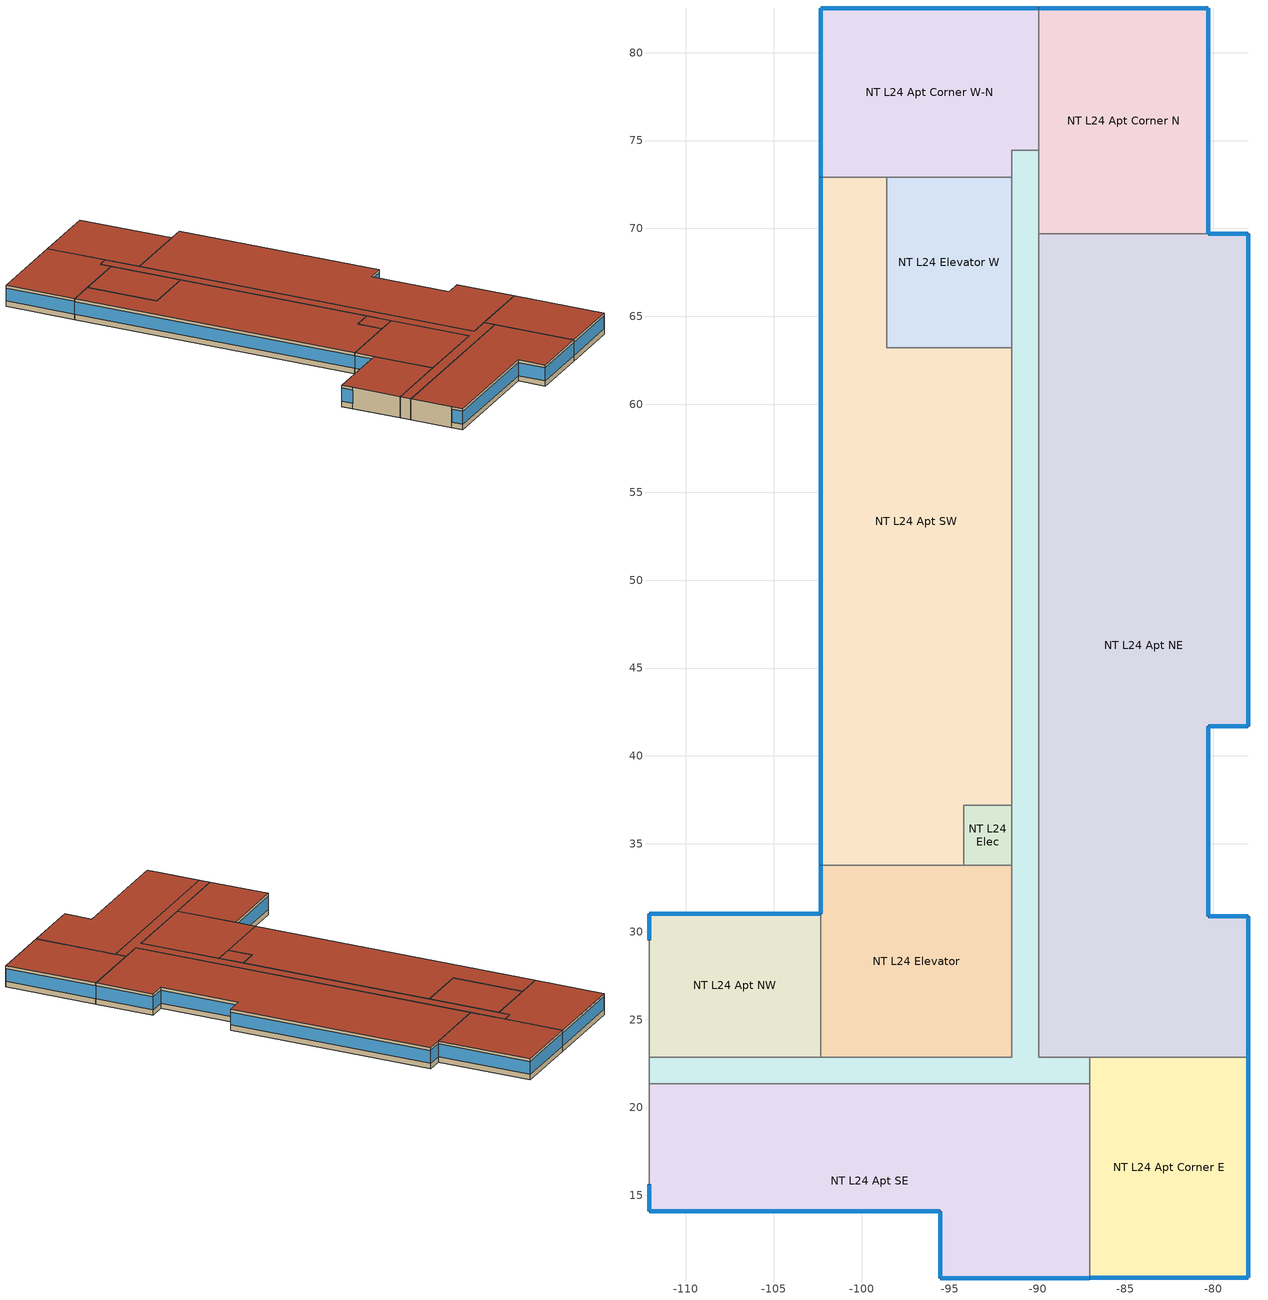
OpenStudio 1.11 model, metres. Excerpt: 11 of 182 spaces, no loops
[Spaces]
NT L24 Apt SE
 floor to NT L23 Apt SE: -87.02,21.35 -87.02,10.31 -95.53,10.31 -95.53,14.11 -112.09,14.11 -112.09,21.35 z94.03
 wall outside: -112.09,15.64 -112.09,14.11 -95.53,14.11 -95.53,10.31 -87.02,10.31 z94.03:96.98
 wall to NT L23-24 Penthouse: -112.09,21.35 -112.09,15.64 z94.03:96.98
 wall to NT L24 Corridor: -87.02,21.35 -112.09,21.35 z94.03:96.98
 wall to NT L24 Apt Corner E: -87.02,10.31 -87.02,21.35 z94.03:96.98
 window: -95.53,14.09 -95.53,10.33 z94.79:96.58; -112.07,14.11 -95.56,14.11 / -95.5,10.31 -87.05,10.31 z94.79:96.57; -112.09,15.61 -112.09,14.14 z94.79:96.62
 roof outside: -87.02,10.31 -87.02,21.35 -112.09,21.35 -112.09,14.11 -95.53,14.11 -95.53,10.31 z96.98
NT L24 Apt Corner E
 floor to NT L23 Apt Corner E: -78.01,22.88 -78.01,10.31 -87.02,10.31 -87.02,22.88 z94.03
 wall outside: -87.02,10.31 -78.01,10.31 -78.01,22.88 z94.03:96.98
 wall to NT L24 Corridor: -87.02,22.88 -87.02,21.35 z94.03:96.98
 wall to NT L24 Apt NE: -78.01,22.88 -87.02,22.88 z94.03:96.98
 window: -87,10.31 -78.04,10.31 / -78.01,10.33 -78.01,22.85 z94.79:96.57
 roof outside: -78.01,10.31 -78.01,22.88 -87.02,22.88 -87.02,10.31 z96.98
NT L24 Corridor
 floor to NT L23 Corridor: -89.94,74.46 -89.94,22.88 -87.02,22.88 -87.02,21.35 -112.09,21.35 -112.09,22.88 -91.46,22.88 -91.46,74.46 z94.03
 wall to NT L23-24 Penthouse: -112.09,22.88 -112.09,21.35 z94.03:96.98
 wall to NT L24 Apt NW: -102.34,22.88 -112.09,22.88 z94.03:96.98
 wall to NT L24 Elevator: -91.46,33.77 -91.46,22.88 -102.34,22.88 z94.03:96.98
 wall to NT L24 Elec: -91.46,37.18 -91.46,33.77 z94.03:96.98
 wall to NT L24 Apt SW: -91.46,63.2 -91.46,37.18 z94.03:96.98
 wall to NT L24 Elevator W: -91.46,72.92 -91.46,63.2 z94.03:96.98
 wall to NT L24 Apt Corner W-N: -89.94,74.46 -91.46,74.46 -91.46,72.92 z94.03:96.98
 wall to NT L24 Apt Corner N: -89.94,69.7 -89.94,74.46 z94.03:96.98
 wall to NT L24 Apt NE: -87.02,22.88 -89.94,22.88 -89.94,69.7 z94.03:96.98
 roof outside: -87.02,21.35 -87.02,22.88 -89.94,22.88 -89.94,74.46 -91.46,74.46 -91.46,22.88 -112.09,22.88 -112.09,21.35 z96.98
NT L24 Apt NW
 floor to NT L23 Apt NW: -112.09,31.03 -102.34,31.03 -102.34,22.88 -112.09,22.88 z94.03
 wall outside: -102.34,31.03 -112.09,31.03 -112.09,29.5 z94.03:96.98
 wall to NT L24 Elevator: -102.34,22.88 -102.34,31.03 z94.03:96.98
 wall to NT L23-24 Penthouse: -112.09,29.5 -112.09,22.88 z94.03:96.98
 window: -102.37,31.03 -112.07,31.03 z94.79:96.57; -112.09,31 -112.09,29.53 z94.79:96.62
 roof outside: -102.34,22.88 -102.34,31.03 -112.09,31.03 -112.09,22.88 z96.98
NT L24 Elevator
 floor to NT L23 Elevator: -91.46,33.77 -91.46,22.88 -102.34,22.88 -102.34,33.77 z94.03
 wall outside: -102.34,33.77 -102.34,31.03 z94.03:96.98
 wall to NT L24 Apt SW: -94.21,33.77 -102.34,33.77 z94.03:96.98
 wall to NT L24 Elec: -91.46,33.77 -94.21,33.77 z94.03:96.98
 window: -102.34,33.75 -102.34,31.05 z94.79:96.59
 roof outside: -91.46,22.88 -91.46,33.77 -102.34,33.77 -102.34,22.88 z96.98
NT L24 Apt NE
 floor to NT L23 Apt NE: -89.94,69.7 -78.01,69.69 -78.01,41.7 -80.29,41.7 -80.29,30.87 -78.01,30.87 -78.01,22.88 -89.94,22.88 z94.03
 wall outside: -78.01,22.88 -78.01,30.87 -80.29,30.87 -80.29,41.7 -78.01,41.7 -78.01,69.69 -80.29,69.69 z94.03:96.98
 wall to NT L24 Apt Corner N: -80.29,69.69 -89.94,69.7 z94.03:96.98
 window: -78.01,41.72 -78.01,69.66 z94.79:96.56; -78.04,30.87 -80.27,30.87 / -80.27,41.7 -78.04,41.7 / -78.04,69.69 -80.27,69.69 z94.79:96.6; -78.01,22.9 -78.01,30.85 / -80.29,30.9 -80.29,41.67 z94.79:96.57
 roof outside: -78.01,22.88 -78.01,30.87 -80.29,30.87 -80.29,41.7 -78.01,41.7 -78.01,69.69 -89.94,69.7 -89.94,22.88 z96.98
NT L24 Apt SW
 floor to NT L23 Apt SW: -98.59,72.92 -98.59,63.2 -91.46,63.2 -91.46,37.18 -94.21,37.18 -94.21,33.77 -102.34,33.77 -102.34,72.92 z94.03
 wall outside: -102.34,72.92 -102.34,33.77 z94.03:96.98
 wall to NT L24 Apt Corner W-N: -98.59,72.92 -102.34,72.92 z94.03:96.98
 wall to NT L24 Elevator W: -91.46,63.2 -98.59,63.2 -98.59,72.92 z94.03:96.98
 wall to NT L24 Elec: -94.21,33.77 -94.21,37.18 -91.46,37.18 z94.03:96.98
 window: -102.34,72.89 -102.34,33.8 z94.79:96.56
 roof outside: -94.21,33.77 -94.21,37.18 -91.46,37.18 -91.46,63.2 -98.59,63.2 -98.59,72.92 -102.34,72.92 -102.34,33.77 z96.98
NT L24 Elec
 floor to NT L23 Elec: -91.46,37.18 -91.46,33.77 -94.21,33.77 -94.21,37.18 z94.03
 roof outside: -91.46,33.77 -91.46,37.18 -94.21,37.18 -94.21,33.77 z96.98
NT L24 Elevator W
 floor to NT L23 Elevator W: -98.59,72.92 -91.46,72.92 -91.46,63.2 -98.59,63.2 z94.03
 wall to NT L24 Apt Corner W-N: -91.46,72.92 -98.59,72.92 z94.03:96.98
 roof outside: -91.46,63.2 -91.46,72.92 -98.59,72.92 -98.59,63.2 z96.98
NT L24 Apt Corner N
 floor to NT L23 Apt Corner N: -80.29,82.54 -80.29,69.69 -89.94,69.7 -89.94,82.54 z94.03
 wall outside: -80.29,69.69 -80.29,82.54 -89.94,82.54 z94.03:96.98
 wall to NT L24 Apt Corner W-N: -89.94,82.54 -89.94,74.46 z94.03:96.98
 window: -80.32,82.54 -89.91,82.54 / -80.29,69.71 -80.29,82.51 z94.79:96.57
 roof outside: -80.29,69.69 -80.29,82.54 -89.94,82.54 -89.94,69.7 z96.98
NT L24 Apt Corner W-N
 floor to NT L23 Apt Corner W-N: -89.94,82.54 -89.94,74.46 -91.46,74.46 -91.46,72.92 -102.34,72.92 -102.34,82.54 z94.03
 wall outside: -89.94,82.54 -102.34,82.54 -102.34,72.92 z94.03:96.98
 window: -89.96,82.54 -102.32,82.54 / -102.34,82.51 -102.34,72.95 z94.79:96.57
 roof outside: -91.46,72.92 -91.46,74.46 -89.94,74.46 -89.94,82.54 -102.34,82.54 -102.34,72.92 z96.98
[Building]
Building 1: North Axis {deg}=315; Space Type=90.1-2007 - MidriseApartment - Apartment; Default Construction Set=90.1-2007 - CZ5-6 - MidriseApartment
[ClimateZones]
Climate Zone Institution Name 1=ASHRAE; Climate Zone Document Name 1=ANSI/ASHRAE Standard 169; Climate Zone Document Year 1=2006; Climate Zone Institution Name 2=CEC; Climate Zone Document Name 2=California Climate Zone Descriptions; Climate Zone Document Year 2=1995
[Site]
Denver Intl Ap: Latitude {deg}=39.83; Longitude {deg}=-104.65; Time Zone {hr}=-7; Elevation {m}=1650
[SizingPeriod:DesignDay] Barometric Pressure {Pa}=83011; Sky Clearness=0; Rain Indicator=0; Snow Indicator=0; Day of Month=21; Daylight Saving Time Indicator=0; Dry-Bulb Temperature Range Modifier Type=DefaultMultipliers
Name | Maximum Dry-Bulb Temperature {C} | Daily Dry-Bulb Temperature Range {deltaC} | Humidity Indicating Conditions at Maximum Dry-Bulb | Wind Speed {m/s} | Wind Direction {deg} | Month | Day Type | Humidity Indicating Type | Solar Model Indicator | ASHRAE Taub | ASHRAE Taud
Denver Intl Ap Ann Hum_n 99.6% Condns DP=>MCDB | -11.7 | 0 | -21.5 | 3.3 | 160 | 12 | WinterDesignDay | Dewpoint | ASHRAEClearSky
Denver Intl Ap Ann Clg .4% Condns DB=>MWB | 34.6 | 15.2 | 15.7 | 4.2 | 80 | 7 | SummerDesignDay | Wetbulb | ASHRAETau | 0.424 | 2.012
Denver Intl Ap Ann Htg 99.6% Condns DB | -17.4 | 0 | -17.4 | 3.3 | 160 | 12 | WinterDesignDay | Wetbulb | ASHRAEClearSky
Denver Intl Ap Ann Clg .4% Condns DP=>MDB | 19.9 | 15.2 | 16 | 4.2 | 80 | 7 | SummerDesignDay | Dewpoint | ASHRAETau | 0.424 | 2.012
[Construction]
ExtSlabCarpet 4in ClimateZone 1-8: MAT-CC05 4 HW CONCRETE, CP02 CARPET PAD
Interior Floor: F16 Acoustic tile, F05 Ceiling air space resistance, M11 100mm lightweight concrete
Interior Wall: G01a 19mm gypsum board, F04 Wall air space resistance, G01a 19mm gypsum board
Interior Ceiling: M11 100mm lightweight concrete, F05 Ceiling air space resistance, F16 Acoustic tile
Exterior Door: F08 Metal surface, I01 25mm insulation board
Interior Window: Clear 3mm
Interior Door; Interior Partition: G05 25mm wood
ASHRAE 90.1-2007 ExtWall SteelFrame ClimateZone alt-res 2-6: Wood Siding, Steel Frame Wall Insulation R-13.81 IP, 1/2IN Gypsum
ASHRAE 90.1-2007 ExtRoof IEAD ClimateZone 2-8: Roof Membrane, IEAD Roof Insulation R-19.72 IP, Metal Decking
15023 Window Curtainwall: Viracon VUE1-30 Curtainwall
[Material] Thermal Absorptance=0.9
Name | Roughness | Thickness {m} | Conductivity {W/m-K} | Density {kg/m3} | Specific Heat {J/kg-K} | Solar Absorptance | Visible Absorptance
MAT-CC05 4 HW CONCRETE | Rough | 0.1016 | 1.311 | 2240 | 836.8 | 0.85 | 0.85
1/2IN Gypsum | Smooth | 0.0127 | 0.16 | 784.9 | 830 | 0.4 | 0.4
Roof Membrane | VeryRough | 0.00950001 | 0.16 | 1121.29 | 1460 | 0.7 | 0.7
Metal Decking | MediumSmooth | 0.0015 | 45.006 | 7680 | 418.4 | 0.6 | 0.6
F16 Acoustic tile | MediumSmooth | 0.0191 | 0.06 | 368 | 590 | 0.3 | 0.3
M11 100mm lightweight concrete | MediumRough | 0.1016 | 0.53 | 1280 | 840 | 0.5 | 0.5
G01a 19mm gypsum board | MediumSmooth | 0.019 | 0.16 | 800 | 1090 | 0.4 | 0.4
F08 Metal surface | Smooth | 0.0008 | 45.28 | 7824 | 500 | 0.7 | 0.7
I01 25mm insulation board | MediumRough | 0.0254 | 0.03 | 43 | 1210 | 0.6 | 0.6
G05 25mm wood | MediumSmooth | 0.0254 | 0.15 | 608 | 1630 | 0.5 | 0.5
Wood Siding | MediumSmooth | 0.01 | 0.11 | 544.62 | 1210 | 0.78 | 0.78
Steel Frame Wall Insulation R-13.81 IP | MediumRough | 0.143822 | 0.049 | 265 | 836.8 | 0.7 | 0.7
IEAD Roof Insulation R-19.72 IP | MediumRough | 0.170137 | 0.049 | 265 | 836.8 | 0.7 | 0.7
[Material:NoMass]
CP02 CARPET PAD: Roughness=Smooth; Thermal Resistance {m2-K/W}=0.1; Thermal Absorptance=0.9; Solar Absorptance=0.8; Visible Absorptance=0.8
[Material:AirGap]
Name | Thermal Resistance {m2-K/W}
F05 Ceiling air space resistance | 0.18
F04 Wall air space resistance | 0.15
[WindowMaterial:Glazing]
Clear 3mm: Optical Data Type=SpectralAverage; Thickness {m}=0.003; Solar Transmittance at Normal Incidence=0.837; Front Side Solar Reflectance at Normal Incidence=0.075; Back Side Solar Reflectance at Normal Incidence=0; Visible Transmittance at Normal Incidence=0.898; Front Side Visible Reflectance at Normal Incidence=0.081; Back Side Visible Reflectance at Normal Incidence=0; Infrared Transmittance at Normal Incidence=0; Front Side Infrared Hemispherical Emissivity=0.84; Back Side Infrared Hemispherical Emissivity=0.84; Conductivity {W/m-K}=0.9; Dirt Correction Factor for Solar and Visible Transmittance=1; Solar Diffusing=No
[DefaultConstructionSet]
90.1-2007 - CZ5-6 - MidriseApartment: Default Exterior Surface Constructions=Default Surface Constructions 25; Default Interior Surface Constructions=Default Surface Constructions 26; Default Ground Contact Surface Constructions=Default Surface Constructions 27; Default Exterior SubSurface Constructions=Default Sub Surface Constructions 17; Default Interior SubSurface Constructions=Default Sub Surface Constructions 18; Interior Partition Construction=Interior Partition
[WindowMaterial:SimpleGlazingSystem]
Viracon VUE1-30 Curtainwall: U-Factor {W/m2-K}=2.35648; Solar Heat Gain Coefficient=0.188; Visible Transmittance=0.264
[DefaultSurfaceConstructions]
Name | Floor Construction | Wall Construction | Roof Ceiling Construction
Default Surface Constructions 25 | ExtSlabCarpet 4in ClimateZone 1-8 | ASHRAE 90.1-2007 ExtWall SteelFrame ClimateZone alt-res 2-6 | ASHRAE 90.1-2007 ExtRoof IEAD ClimateZone 2-8
Default Surface Constructions 26 | Interior Floor | Interior Wall | Interior Ceiling
Default Surface Constructions 27 | ExtSlabCarpet 4in ClimateZone 1-8 | ExtSlabCarpet 4in ClimateZone 1-8 | ExtSlabCarpet 4in ClimateZone 1-8
[DefaultSubSurfaceConstructions]
Name | Fixed Window Construction | Operable Window Construction | Door Construction | Tubular Daylight Dome Construction | Tubular Daylight Diffuser Construction
Default Sub Surface Constructions 17 | 15023 Window Curtainwall | 15023 Window Curtainwall | Exterior Door | Interior Window | Interior Window
Default Sub Surface Constructions 18 | Interior Window | Interior Window | Interior Door
[DesignSpecification:OutdoorAir] Outdoor Air Method=Sum
Name | Outdoor Air Flow per Floor Area {m3/s-m2} | Outdoor Air Flow per Person {m3/s-person}
90.1-2007 - MidriseApartment - Corridor Ventilation | 0.0003048
90.1-2007 - LrgHotel - Mechanical Ventilation | 0.0006096
90.1-2010 - MidriseApartment - Apartment Ventilation | 0.0003048 | 0.00235974
[ThermostatSetpoint:DualSetpoint] Heating Setpoint Temperature Schedule=MidriseApartment Apartment HtgSetp; Cooling Setpoint Temperature Schedule=MidriseApartment Apartment ClgSetp
Thermostat Setpoint Dual Setpoint 11; Thermostat Setpoint Dual Setpoint 16; Thermostat Setpoint Dual Setpoint 51; Thermostat Setpoint Dual Setpoint 71; Thermostat Setpoint Dual Setpoint 98; Thermostat Setpoint Dual Setpoint 129; Thermostat Setpoint Dual Setpoint 138; Thermostat Setpoint Dual Setpoint 140; Thermostat Setpoint Dual Setpoint 168; Thermostat Setpoint Dual Setpoint 170; Thermostat Setpoint Dual Setpoint 181
[SpaceType]
Name | Default Schedule Set | Design Specification Outdoor Air Object | Standards Building Type | Standards Space Type
90.1-2007 - MidriseApartment - Apartment | 90.1-2007 - MidriseApartment - Apartment Schedule Set | 90.1-2010 - MidriseApartment - Apartment Ventilation | MidriseApartment | Apartment
90.1-2007 - MidriseApartment - Corridor | 90.1-2007 - MidriseApartment - Corridor Schedule Set | 90.1-2007 - MidriseApartment - Corridor Ventilation | MidriseApartment | Corridor
90.1-2007 - LrgHotel - Mechanical | 90.1-2007 - LrgHotel - Mechanical Schedule Set | 90.1-2007 - LrgHotel - Mechanical Ventilation | LargeHotel | Mechanical
Elevator NT |  |  | SmallHotel | Stair
[DefaultScheduleSet]
Name | Number of People Schedule | People Activity Level Schedule | Lighting Schedule | Electric Equipment Schedule | Infiltration Schedule
90.1-2007 - MidriseApartment - Apartment Schedule Set | MidriseApartment Apartment Occ | MidriseApartment Activity | MidriseApartment Apartment Light | MidriseApartment Apartment Equip | MidriseApartment Infil
90.1-2007 - MidriseApartment - Corridor Schedule Set |  |  | MidriseApartment Corridor Light |  | MidriseApartment Infil
90.1-2007 - LrgHotel - Mechanical Schedule Set |  |  | LargeHotel Bldg Light | LargeHotel Bldg Equip | LargeHotel Infil Quarter On
[Lights:Definition] Design Level Calculation Method=Watts/Area
Name | Watts per Space Floor Area {W/m2}
90.1-2007 - MidriseApartment - Apartment Lights Definition | 5.2205
90.1-2007 - MidriseApartment - Corridor Lights Definition | 6.13543
90.1-2007 - LrgHotel - Mechanical Lights Definition | 10.0104
[Lights]
Name | Lights Definition | Space or SpaceType
90.1-2007 - MidriseApartment - Apartment Lights | 90.1-2007 - MidriseApartment - Apartment Lights Definition | 90.1-2007 - MidriseApartment - Apartment
90.1-2007 - MidriseApartment - Corridor Lights | 90.1-2007 - MidriseApartment - Corridor Lights Definition | 90.1-2007 - MidriseApartment - Corridor
90.1-2007 - LrgHotel - Mechanical Lights | 90.1-2007 - LrgHotel - Mechanical Lights Definition | 90.1-2007 - LrgHotel - Mechanical
[People:Definition]
90.1-2007 - MidriseApartment - Apartment People Definition: Number of People Calculation Method=People/Area; People per Space Floor Area {person/m2}=0.0283091; Fraction Radiant=0.3
[People]
90.1-2007 - MidriseApartment - Apartment People: People Definition=90.1-2007 - MidriseApartment - Apartment People Definition; Space or SpaceType=90.1-2007 - MidriseApartment - Apartment
[SpaceInfiltration:DesignFlowRate] Flow per Exterior Surface Area {m3/s-m2}=0.000226568
Name | Space or SpaceType | Design Flow Rate Calculation Method | Flow per Space Floor Area {m3/s-m2}
90.1-2007 - MidriseApartment - Apartment Infiltration | 90.1-2007 - MidriseApartment - Apartment | Flow/Area | 0.0002032
90.1-2007 - MidriseApartment - Corridor Infiltration | 90.1-2007 - MidriseApartment - Corridor | Flow/ExteriorArea
90.1-2007 - LrgHotel - Mechanical Infiltration | 90.1-2007 - LrgHotel - Mechanical | Flow/ExteriorArea
[ElectricEquipment:Definition]
Name | Design Level Calculation Method | Watts per Space Floor Area {W/m2} | Fraction Lost | Design Level {W}
90.1-2007 - MidriseApartment - Reduce Apartment Appliance Loads by 3% for EnergyStar | Watts/Area | 3.75876
90.1-2007 - LrgHotel - Mechanical Electric Equipment Definition | Watts/Area | 2.79862
ElectricEquipment - Appliances ENERGYSTAR | Watts/Area | 1.73299 | 0
ElectricEquipment - Elevators NT | EquipmentLevel |  |  | 2750
[ElectricEquipment]
Name | Electric Equipment Definition | Space or SpaceType | Schedule
90.1-2007 - MidriseApartment - Apartment Electric Equipment | 90.1-2007 - MidriseApartment - Reduce Apartment Appliance Loads by 3% for EnergyStar | 90.1-2007 - MidriseApartment - Apartment
90.1-2007 - LrgHotel - Mechanical Electric Equipment | 90.1-2007 - LrgHotel - Mechanical Electric Equipment Definition | 90.1-2007 - LrgHotel - Mechanical
Electric Equipment 1 | ElectricEquipment - Appliances ENERGYSTAR | 90.1-2007 - MidriseApartment - Apartment
Electric Equipment 2 | ElectricEquipment - Elevators NT | Elevator NT | 90.1-2007 - Hotel/Motel - Elevator
[BuildingStory]
NT L24
[Space] Building Story=NT L24
Name | Thermal Zone | Space Type
NT L24 Apt SE | NT L24 Apt SE
NT L24 Apt Corner E | NT L24 Apt Corner E
NT L24 Corridor | NT L24 Corridor | 90.1-2007 - MidriseApartment - Corridor
NT L24 Apt NW | NT L24 Apt NW
NT L24 Elevator | NT L24 Elevator | Elevator NT
NT L24 Apt NE | NT L24 Apt NE
NT L24 Apt SW | NT L24 Apt SW
NT L24 Elec | NT L24 Elec | 90.1-2007 - LrgHotel - Mechanical
NT L24 Elevator W | NT L24 Elevator W | Elevator NT
NT L24 Apt Corner N | NT L24 Apt Corner N
NT L24 Apt Corner W-N | NT L24 Apt Corner W-N
[ThermalZone] Use Ideal Air Loads=No
Name | Thermostat
NT L24 Apt NE | Thermostat Setpoint Dual Setpoint 98
NT L24 Elevator | Thermostat Setpoint Dual Setpoint 140
NT L24 Elevator W | Thermostat Setpoint Dual Setpoint 11
NT L24 Corridor | Thermostat Setpoint Dual Setpoint 181
NT L24 Apt Corner E | Thermostat Setpoint Dual Setpoint 138
NT L24 Apt Corner W-N | Thermostat Setpoint Dual Setpoint 129
NT L24 Apt SE | Thermostat Setpoint Dual Setpoint 51
NT L24 Elec | Thermostat Setpoint Dual Setpoint 170
NT L24 Apt Corner N | Thermostat Setpoint Dual Setpoint 71
NT L24 Apt SW | Thermostat Setpoint Dual Setpoint 168
NT L24 Apt NW | Thermostat Setpoint Dual Setpoint 16
[Sizing:Zone] Zone Cooling Design Supply Air Temperature Input Method=SupplyAirTemperature; Zone Cooling Design Supply Air Temperature {C}=12.7778; Zone Cooling Design Supply Air Temperature Difference {deltaC}=11.11; Zone Heating Design Supply Air Temperature Input Method=SupplyAirTemperature; Zone Heating Design Supply Air Temperature {C}=32.2222; Zone Heating Design Supply Air Temperature Difference {deltaC}=11.11; Zone Cooling Design Supply Air Humidity Ratio {kg-H2O/kg-air}=0.0085; Zone Heating Design Supply Air Humidity Ratio {kg-H2O/kg-air}=0.008; Cooling Design Air Flow Method=DesignDay; Heating Design Air Flow Method=DesignDay; Account for Dedicated Outdoor Air System=No; Dedicated Outdoor Air System Control Strategy=NeutralSupplyAir; Dedicated Outdoor Air Low Setpoint Temperature for Design {C}=Autosize; Dedicated Outdoor Air High Setpoint Temperature for Design {C}=Autosize
NT L24 Elevator; NT L24 Elevator W
[Schedule:Ruleset]
Name | Default Day Schedule | Summer Design Day Schedule | Winter Design Day Schedule
MidriseApartment Apartment Light | MidriseApartment Apartment Light Default Schedule | MidriseApartment Apartment Light Summer Design Day | MidriseApartment Apartment Light Winter Design Day
MidriseApartment Apartment Occ | MidriseApartment Apartment Occ Default Schedule | MidriseApartment Apartment Occ Summer Design Day | MidriseApartment Apartment Occ Winter Design Day
MidriseApartment Activity | MidriseApartment Activity Default Schedule | MidriseApartment Activity Summer Design Day | MidriseApartment Activity Winter Design Day
MidriseApartment Infil | MidriseApartment Infil Default Schedule | MidriseApartment Infil Summer Design Day | MidriseApartment Infil Winter Design Day
MidriseApartment Apartment Equip | MidriseApartment Apartment Equip Default Schedule | MidriseApartment Apartment Equip Summer Design Day | MidriseApartment Apartment Equip Winter Design Day
MidriseApartment Apartment HtgSetp | MidriseApartment Apartment HtgSetp Default Schedule | Schedule Day 5 | Schedule Day 4
MidriseApartment Apartment ClgSetp | MidriseApartment Apartment ClgSetp Default Schedule | Schedule Day 3 | Schedule Day 2
MidriseApartment Corridor Light | MidriseApartment Corridor Light Default Schedule | MidriseApartment Corridor Light Summer Design Day | MidriseApartment Corridor Light Winter Design Day
LargeHotel Bldg Light | LargeHotel Bldg Light Default Schedule | LargeHotel Bldg Light Summer Design Day | LargeHotel Bldg Light Winter Design Day
LargeHotel Infil Quarter On | LargeHotel Infil Quarter On Default Schedule | LargeHotel Infil Quarter On Summer Design Day | LargeHotel Infil Quarter On Winter Design Day
LargeHotel Bldg Equip | LargeHotel Bldg Equip Default Schedule | LargeHotel Bldg Equip Summer Design Day | LargeHotel Bldg Equip Winter Design Day
90.1-2007 - Hotel/Motel - Elevator | Schedule Day 15
[Schedule:Day]
MidriseApartment Apartment Light Default Schedule; MidriseApartment Apartment Light Summer Design Day; MidriseApartment Apartment Light Winter Design Day: 4, 0, 0.067, 5, 0, 0.187, 6, 0, 0.394, 7, 0, 0.44, 8, 0, 0.393, 9, 0, 0.172, 15, 0, 0.119, 16, 0, 0.206, 17, 0, 0.439, 18, 0, 0.616, 19, 0, 0.829, 20, 0, 0.986, 21, 0, 1, 22, 0, 0.692, 23, 0, 0.384, 24, 0, 0.16
MidriseApartment Apartment Occ Default Schedule; MidriseApartment Apartment Occ Summer Design Day; MidriseApartment Apartment Occ Winter Design Day: 7, 0, 1, 8, 0, 0.85, 9, 0, 0.39, 16, 0, 0.25, 17, 0, 0.3, 18, 0, 0.52, 21, 0, 0.87, 24, 0, 1
MidriseApartment Activity Default Schedule; MidriseApartment Activity Summer Design Day; MidriseApartment Activity Winter Design Day: 24, 0, 120
MidriseApartment Infil Default Schedule; MidriseApartment Infil Summer Design Day; MidriseApartment Infil Winter Design Day; MidriseApartment Corridor Light Default Schedule; MidriseApartment Corridor Light Summer Design Day; MidriseApartment Corridor Light Winter Design Day; LargeHotel Bldg Light Summer Design Day; LargeHotel Bldg Equip Summer Design Day: 24, 0, 1
MidriseApartment Apartment Equip Default Schedule; MidriseApartment Apartment Equip Summer Design Day; MidriseApartment Apartment Equip Winter Design Day: 1, 0, 0.45, 2, 0, 0.41, 3, 0, 0.39, 5, 0, 0.38, 6, 0, 0.43, 7, 0, 0.54, 8, 0, 0.65, 9, 0, 0.66, 10, 0, 0.67, 11, 0, 0.69, 12, 0, 0.7, 13, 0, 0.69, 14, 0, 0.66, 15, 0, 0.65, 16, 0, 0.68, 17, 0, 0.8, 19, 0, 1, 20, 0, 0.93, 21, 0, 0.89, 22, 0, 0.85, 23, 0, 0.71, 24, 0, 0.58
MidriseApartment Apartment HtgSetp Default Schedule; Schedule Day 5; Schedule Day 4: 24, 0, 21.1
MidriseApartment Apartment ClgSetp Default Schedule; Schedule Day 3; Schedule Day 2: 24, 0, 23.9
LargeHotel Bldg Light Default Schedule: 1, 0, 0.2, 2, 0, 0.15, 5, 0, 0.1, 6, 0, 0.2, 7, 0, 0.4, 8, 0, 0.5, 10, 0, 0.4, 18, 0, 0.25, 19, 0, 0.6, 20, 0, 0.8, 21, 0, 0.9, 22, 0, 0.8, 23, 0, 0.6, 24, 0, 0.3
LargeHotel Bldg Light Winter Design Day; LargeHotel Bldg Equip Winter Design Day: 24, 0, 0
LargeHotel Bldg Light Rule 1 Day Schedule: 2, 0, 0.3, 6, 0, 0.2, 7, 0, 0.3, 9, 0, 0.4, 13, 0, 0.3, 18, 0, 0.2, 19, 0, 0.5, 20, 0, 0.7, 21, 0, 0.8, 22, 0, 0.6, 23, 0, 0.5, 24, 0, 0.3
LargeHotel Bldg Light Rule 2 Day Schedule: 2, 0, 0.2, 6, 0, 0.1, 8, 0, 0.3, 10, 0, 0.4, 11, 0, 0.3, 18, 0, 0.25, 19, 0, 0.6, 22, 0, 0.7, 23, 0, 0.6, 24, 0, 0.3
LargeHotel Infil Quarter On Default Schedule; LargeHotel Infil Quarter On Summer Design Day; LargeHotel Infil Quarter On Winter Design Day: 24, 0, 0.25
LargeHotel Bldg Equip Default Schedule: 1, 0, 0.3, 2, 0, 0.25, 5, 0, 0.2, 6, 0, 0.3, 7, 0, 0.5, 8, 0, 0.6, 10, 0, 0.5, 18, 0, 0.35, 19, 0, 0.7, 20, 0, 0.9, 21, 0, 0.95, 22, 0, 0.9, 23, 0, 0.7, 24, 0, 0.4
LargeHotel Bldg Equip Rule 1 Day Schedule: 2, 0, 0.4, 6, 0, 0.3, 7, 0, 0.4, 9, 0, 0.5, 13, 0, 0.4, 18, 0, 0.3, 19, 0, 0.6, 20, 0, 0.8, 21, 0, 0.9, 22, 0, 0.7, 23, 0, 0.6, 24, 0, 0.4
LargeHotel Bldg Equip Rule 2 Day Schedule: 2, 0, 0.3, 6, 0, 0.2, 8, 0, 0.4, 10, 0, 0.5, 11, 0, 0.4, 18, 0, 0.35, 19, 0, 0.7, 22, 0, 0.8, 23, 0, 0.7, 24, 0, 0.4
Schedule Day 15: 1, 0, 0.4, 6, 0, 0.33, 8, 0, 0.42, 10, 0, 0.52, 11, 0, 0.4, 16, 0, 0.51, 17, 0, 0.63, 18, 0, 0.8, 19, 0, 0.86, 22, 0, 0.7, 24, 0, 0.45
Schedule Day 17: 2, 0, 0.55, 6, 0, 0.43, 8, 0, 0.52, 10, 0, 0.65, 11, 0, 0.53, 12, 0, 0.6, 13, 0, 0.53, 14, 0, 0.51, 15, 0, 0.5, 16, 0, 0.44, 17, 0, 0.64, 18, 0, 0.62, 19, 0, 0.65, 22, 0, 0.63, 24, 0, 0.4
Schedule Day 16: 1, 0, 0.44, 6, 0, 0.35, 7, 0, 0.4, 8, 0, 0.32, 10, 0, 0.45, 11, 0, 0.42, 12, 0, 0.6, 17, 0, 0.65, 18, 0, 0.75, 20, 0, 0.8, 22, 0, 0.75, 24, 0, 0.55
[Schedule:Rule]
Name | Schedule Ruleset | Rule Order | Day Schedule | Apply Sunday | Apply Monday | Apply Tuesday | Apply Wednesday | Apply Thursday | Apply Friday | Apply Saturday | Date Specification Type | Start Month | Start Day | End Month | End Day
LargeHotel Bldg Light Rule 1 | LargeHotel Bldg Light | 0 | LargeHotel Bldg Light Rule 1 Day Schedule | Yes | No | No | No | No | No | No | DateRange | 1 | 1 | 12 | 31
LargeHotel Bldg Light Rule 2 | LargeHotel Bldg Light | 1 | LargeHotel Bldg Light Rule 2 Day Schedule | No | No | No | No | No | No | Yes | DateRange | 1 | 1 | 12 | 31
LargeHotel Bldg Equip Rule 1 | LargeHotel Bldg Equip | 0 | LargeHotel Bldg Equip Rule 1 Day Schedule | Yes | No | No | No | No | No | No | DateRange | 1 | 1 | 12 | 31
LargeHotel Bldg Equip Rule 2 | LargeHotel Bldg Equip | 1 | LargeHotel Bldg Equip Rule 2 Day Schedule | No | No | No | No | No | No | Yes | DateRange | 1 | 1 | 12 | 31
Schedule Rule 11 | 90.1-2007 - Hotel/Motel - Elevator | 0 | Schedule Day 17 | Yes |  |  |  |  |  | No
Schedule Rule 10 | 90.1-2007 - Hotel/Motel - Elevator | 1 | Schedule Day 16 | No |  |  |  |  |  | Yes
